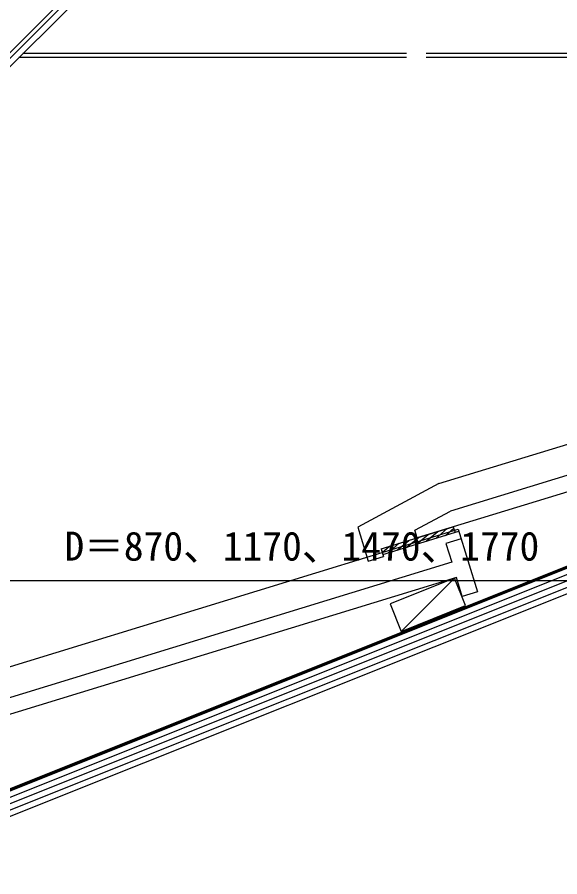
# Model space of a CAD drawing. Units: millimetres, scale not verified. Extents: x -875 to 875, y -1304 to 1296.
# Drawn here: x 134.7 to 408.4, y -54.2 to 379.7 of the extents above; entities that cross this region are included whole.
import ezdxf
from ezdxf.enums import TextEntityAlignment as Align

# ---------------------------------------------------------------- set-up
doc = ezdxf.new("R2010")
doc.units = ezdxf.units.MM
doc.header["$LTSCALE"] = 8
for name, color, linetype in [('0-4_YKK_12', 2, 'Continuous'), ('0-5_YKK_13', 4, 'Continuous'), ('0-6_YKK_D', 6, 'Continuous'), ('0-8_YSS_K', 3, 'Continuous')]:
    doc.layers.add(name, color=color, linetype=linetype)
doc.styles.add('ＭＳ ゴシック', font='')
doc.styles.get('ＭＳ ゴシック').set_extended_font_data('MS Gothic')

msp = doc.modelspace()

# ---------------------------------------------------------------- linework, layer by layer
at = {"layer": '0-4_YKK_12'}
for p, q in [((331.002, 361.261), (137.574, 361.261)), ((621.003, 361.261), (341.002, 361.261)), ((331.002, 359.261), (135.574, 359.261)), ((621.003, 359.261), (341.002, 359.261))]:
    msp.add_line(p, q, dxfattribs=at)
at = {"layer": '0-5_YKK_13'}
for p, q in [((60.502, 288.432), (164.331, 392.261)), ((63.502, 287.19), (165.574, 389.261))]:
    msp.add_line(p, q, dxfattribs=at)
msp.add_lwpolyline([(58.502, 289.261), (163.502, 394.261), (203.502, 394.261)], dxfattribs=at)
at = {"layer": '0-6_YKK_D'}
msp.add_line((603.502, 95.261), (38.502, 95.261), dxfattribs=at)
at = {"layer": '0-8_YSS_K'}
for p, q in [((347.427, 144.316), (635.675, 232.67)), ((632.423, 215.984), (353.243, 130.41)), ((634.767, 208.335), (336.466, 116.9)), ((654.09, 199.461), (26.083, -51.788)), ((654.276, 198.997), (27.197, -51.881)), ((651.545, 197.366), (28.311, -51.974)), ((652.659, 194.581), (34.996, -52.53)), ((653.774, 191.795), (41.682, -53.087)), ((654.888, 189.01), (48.367, -53.644)), ((656.002, 186.224), (55.052, -54.2)), ((347.427, 144.316), (306.546, 122.257)), ((335.294, 120.724), (353.243, 130.41)), ((306.546, 122.257), (311.789, 105.152)), ((345.837, 116.635), (351.651, 121.554)), ((350.691, 118.122), (354.908, 121.691)), ((68.891, 32.881), (357.14, 121.235)), ((319.145, 108.453), (357.458, 120.197)), ((336.466, 116.9), (335.294, 120.724)), ((336.129, 113.659), (341.942, 118.578)), ((340.983, 115.147), (346.796, 120.066)), ((357.14, 121.235), (366.811, 89.684)), ((321.566, 109.195), (327.379, 114.115)), ((326.42, 110.683), (332.234, 115.603)), ((331.274, 112.171), (337.088, 117.09)), ((318.266, 111.321), (319.145, 108.453)), ((318.266, 111.321), (319.438, 107.497)), ((318.825, 109.496), (322.525, 112.627)), ((353.887, 104.549), (74.708, 18.975)), ((311.789, 105.152), (319.438, 107.497)), ((356.231, 96.901), (57.93, 5.465)), ((355.275, 96.607), (328.35, 69.68)), ((359.162, 87.34), (356.231, 96.901)), ((366.811, 89.684), (359.162, 87.34))]:
    msp.add_line(p, q, dxfattribs=at)
for points in [[(318.266, 111.321), (354.667, 122.479), (355.546, 119.61)], [(358.605, 116.455), (350.956, 114.11), (353.887, 104.549)]]:
    msp.add_lwpolyline(points, dxfattribs=at)
msp.add_lwpolyline([(360.846, 82.681), (355.275, 96.607), (322.779, 83.607), (328.35, 69.68)], close=True, dxfattribs=at)

# ---------------------------------------------------------------- texts
at = {"layer": '0-6_YKK_D', "style": 'ＭＳ ゴシック'}
msp.add_text('D＝870、1170、1470、1770', height=14.66, dxfattribs=at).set_placement((158.502, 100.988), align=Align.BOTTOM_LEFT)

doc.saveas('drawing.dxf')
